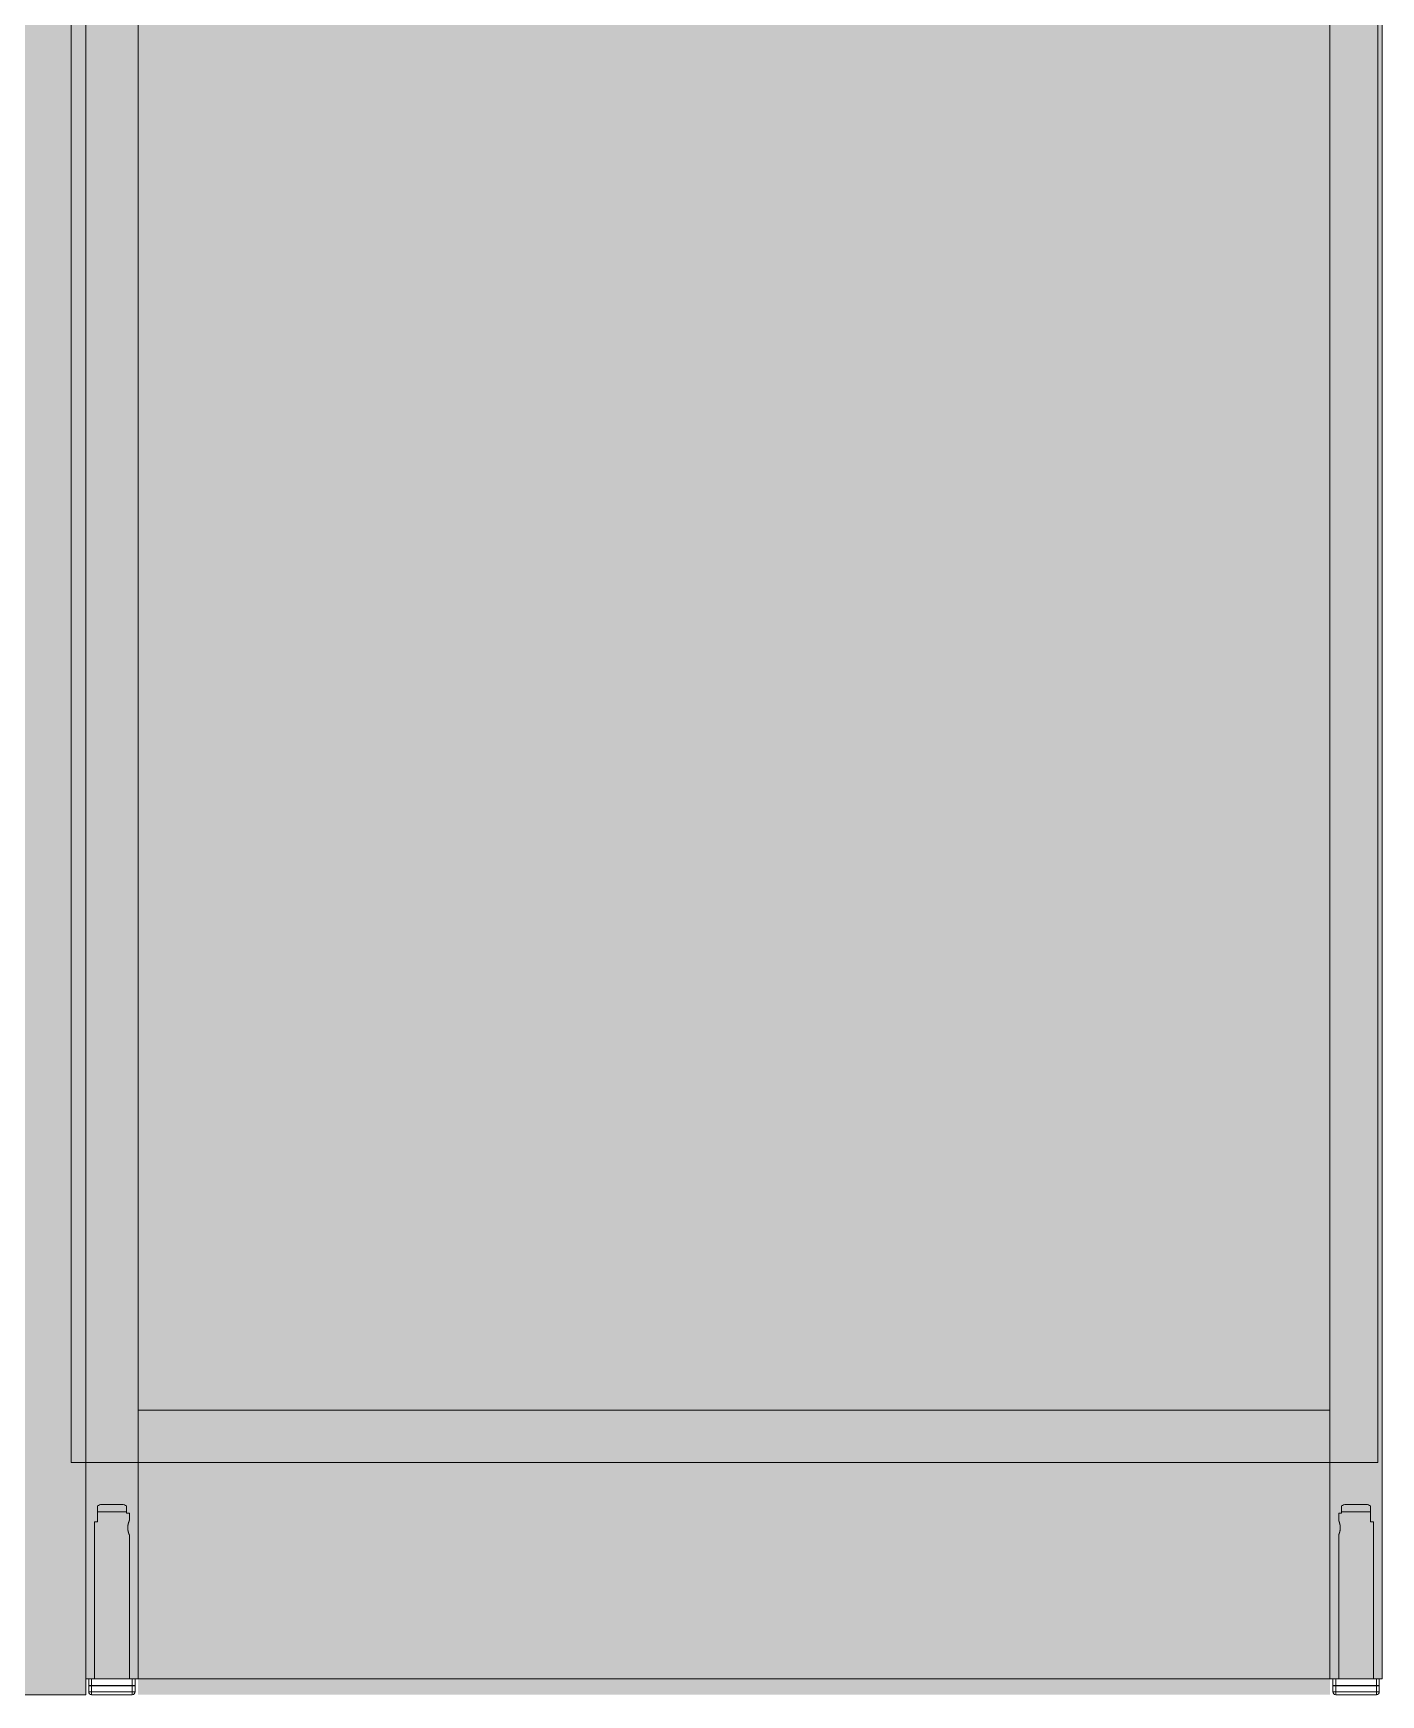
# Model space of a CAD drawing. Header units: millimetres. Extents: x 5622 to 8918, y 2044 to 6634.
# Drawn here: x 6981 to 7445, y 3658 to 4230 of the extents above; entities that cross this region are included whole.
import ezdxf

# ---------------------------------------------------------------- set-up
doc = ezdxf.new("R2010")
doc.units = ezdxf.units.MM
doc.layers.add('.', color=8, linetype='Continuous')
for name, color, linetype, lineweight in [('F_FERRAMENTA', 253, 'Continuous', 5), ('F_MULTI laminato CERA', 124, 'Continuous', 5), ('F_MULTI laminato OPACO', 1, 'Continuous', 5), ('F_MULTI laminato OPACO_retino', 1, 'Continuous', 5), ('F_STRIP-LED', 2, 'Continuous', 5)]:
    doc.layers.add(name, color=color, linetype=linetype, lineweight=lineweight)

# ---------------------------------------------------------------- blocks, each defined once
blk = doc.blocks.new('PIEDINO_infilare_H.52_prospetto_laterale')
at = {"layer": 'F_FERRAMENTA'}
for p, q in [((-45491.26, 10922.22), (-45490.26, 10922.22)), ((-45491.26, 10919.72), (-45491.26, 10922.22)), ((-45490.26, 10922.22), (-45490.26, 10924.72)), ((-45490.26, 10922.72), (-45480.26, 10922.72)), ((-45488.76, 10925.22), (-45481.76, 10925.22)), ((-45480.26, 10919.22), (-45480.26, 10924.72)), ((-45491.26, 10919.72), (-45491.26, 10919.72)), ((-45491.26, 10919.72), (-45491.26, 10919.72)), ((-45491.26, 10919.72), (-45491.26, 10919.72)), ((-45491.26, 10919.72), (-45491.26, 10919.72)), ((-45491.26, 10919.71), (-45491.26, 10919.72)), ((-45491.26, 10919.71), (-45491.26, 10919.72)), ((-45491.26, 10919.72), (-45491.26, 10919.72)), ((-45491.26, 10919.72), (-45491.26, 10919.72)), ((-45491.26, 10919.72), (-45491.26, 10919.72)), ((-45491.26, 10919.72), (-45491.26, 10919.72)), ((-45491.26, 10919.72), (-45491.26, 10919.72)), ((-45491.26, 10919.72), (-45491.26, 10919.72)), ((-45491.26, 10919.72), (-45491.26, 10919.72)), ((-45491.26, 10919.72), (-45491.26, 10919.72)), ((-45491.26, 10919.72), (-45491.26, 10919.72)), ((-45491.26, 10919.72), (-45491.26, 10919.72)), ((-45491.26, 10919.72), (-45491.26, 10919.72)), ((-45491.26, 10919.72), (-45491.26, 10919.72)), ((-45491.26, 10919.72), (-45491.26, 10919.72)), ((-45491.25, 10919.71), (-45491.26, 10919.71)), ((-45491.26, 10919.71), (-45491.26, 10919.71)), ((-45491.26, 10919.71), (-45491.26, 10919.71)), ((-45491.26, 10919.71), (-45491.26, 10919.71)), ((-45491.26, 10919.71), (-45491.26, 10919.71)), ((-45491.25, 10919.71), (-45491.26, 10919.71)), ((-45491.26, 10919.71), (-45491.26, 10919.71)), ((-45491.26, 10919.71), (-45491.26, 10919.71)), ((-45491.26, 10919.71), (-45491.26, 10919.71)), ((-45491.26, 10914.73), (-45491.26, 10914.73)), ((-45491.26, 10914.73), (-45491.25, 10914.73)), ((-45491.26, 10914.72), (-45491.26, 10914.73)), ((-45491.26, 10914.72), (-45491.26, 10914.72)), ((-45491.26, 10914.72), (-45491.26, 10914.72)), ((-45491.26, 10914.72), (-45491.26, 10914.72)), ((-45491.26, 10914.72), (-45491.26, 10914.72)), ((-45491.26, 10914.72), (-45491.26, 10914.72)), ((-45491.26, 10914.72), (-45491.26, 10914.72)), ((-45491.26, 10914.72), (-45491.26, 10914.72)), ((-45491.26, 10914.72), (-45491.26, 10914.72)), ((-45491.26, 10914.72), (-45491.26, 10914.72)), ((-45491.26, 10914.72), (-45491.26, 10914.72)), ((-45491.26, 10914.72), (-45491.26, 10914.72)), ((-45491.26, 10865.22), (-45491.26, 10914.72)), ((-45491.25, 10919.7), (-45491.25, 10919.71)), ((-45491.25, 10919.7), (-45491.25, 10919.71)), ((-45491.25, 10919.71), (-45491.25, 10919.71)), ((-45491.25, 10919.71), (-45491.25, 10919.71)), ((-45491.25, 10919.71), (-45491.25, 10919.71)), ((-45491.25, 10919.71), (-45491.25, 10919.71)), ((-45491.25, 10919.71), (-45491.25, 10919.71)), ((-45491.25, 10919.71), (-45491.25, 10919.71)), ((-45491.25, 10919.7), (-45491.25, 10919.7)), ((-45491.25, 10919.7), (-45491.25, 10919.7)), ((-45491.25, 10919.7), (-45491.25, 10919.7)), ((-45491.25, 10919.69), (-45491.25, 10919.7)), ((-45491.25, 10919.7), (-45491.25, 10919.7)), ((-45491.25, 10919.7), (-45491.25, 10919.7)), ((-45491.25, 10919.7), (-45491.25, 10919.7)), ((-45491.25, 10919.69), (-45491.25, 10919.7)), ((-45491.25, 10919.7), (-45491.25, 10919.7)), ((-45491.25, 10919.7), (-45491.25, 10919.7)), ((-45491.24, 10919.68), (-45491.25, 10919.69)), ((-45491.24, 10919.69), (-45491.25, 10919.69)), ((-45491.25, 10919.69), (-45491.25, 10919.69)), ((-45491.25, 10919.69), (-45491.25, 10919.69)), ((-45491.25, 10919.69), (-45491.25, 10919.69)), ((-45491.25, 10919.69), (-45491.25, 10919.69)), ((-45491.25, 10919.69), (-45491.25, 10919.69)), ((-45491.25, 10919.69), (-45491.25, 10919.69)), ((-45491.25, 10914.74), (-45491.25, 10914.75)), ((-45491.25, 10914.75), (-45491.25, 10914.75)), ((-45491.25, 10914.75), (-45491.25, 10914.75)), ((-45491.25, 10914.75), (-45491.24, 10914.75)), ((-45491.25, 10914.73), (-45491.25, 10914.74)), ((-45491.25, 10914.74), (-45491.25, 10914.74)), ((-45491.25, 10914.74), (-45491.25, 10914.74)), ((-45491.25, 10914.74), (-45491.25, 10914.74)), ((-45491.25, 10914.74), (-45491.25, 10914.74)), ((-45491.25, 10914.73), (-45491.25, 10914.73)), ((-45491.25, 10914.73), (-45491.25, 10914.73)), ((-45491.25, 10914.73), (-45491.25, 10914.73)), ((-45491.25, 10914.73), (-45491.25, 10914.73)), ((-45491.24, 10919.68), (-45491.24, 10919.69)), ((-45491.24, 10919.67), (-45491.24, 10919.68)), ((-45491.24, 10919.67), (-45491.24, 10919.68)), ((-45491.24, 10919.68), (-45491.24, 10919.68)), ((-45491.24, 10919.68), (-45491.24, 10919.68)), ((-45491.24, 10919.68), (-45491.24, 10919.68)), ((-45491.24, 10919.68), (-45491.24, 10919.68)), ((-45491.24, 10919.68), (-45491.24, 10919.68)), ((-45491.24, 10919.66), (-45491.24, 10919.67)), ((-45491.24, 10919.66), (-45491.24, 10919.67)), ((-45491.24, 10919.67), (-45491.24, 10919.67)), ((-45491.24, 10919.67), (-45491.24, 10919.67)), ((-45491.24, 10919.67), (-45491.24, 10919.67)), ((-45491.24, 10919.67), (-45491.24, 10919.67)), ((-45491.24, 10919.67), (-45491.24, 10919.67)), ((-45491.23, 10919.66), (-45491.24, 10919.66)), ((-45491.23, 10919.66), (-45491.24, 10919.66)), ((-45491.24, 10914.77), (-45491.23, 10914.78)), ((-45491.24, 10914.76), (-45491.24, 10914.77)), ((-45491.24, 10914.77), (-45491.24, 10914.77)), ((-45491.24, 10914.77), (-45491.24, 10914.77)), ((-45491.24, 10914.76), (-45491.24, 10914.76)), ((-45491.24, 10914.75), (-45491.24, 10914.76)), ((-45491.24, 10914.76), (-45491.24, 10914.76)), ((-45491.24, 10914.76), (-45491.24, 10914.76)), ((-45491.23, 10919.65), (-45491.23, 10919.66)), ((-45491.23, 10919.65), (-45491.23, 10919.66)), ((-45491.23, 10919.66), (-45491.23, 10919.66)), ((-45491.23, 10919.66), (-45491.23, 10919.66)), ((-45491.23, 10919.64), (-45491.23, 10919.65)), ((-45491.23, 10919.64), (-45491.23, 10919.65)), ((-45491.23, 10919.65), (-45491.23, 10919.65)), ((-45491.23, 10919.65), (-45491.23, 10919.65)), ((-45491.23, 10919.65), (-45491.23, 10919.65)), ((-45491.22, 10919.64), (-45491.23, 10919.64)), ((-45491.22, 10919.64), (-45491.23, 10919.64)), ((-45491.23, 10919.64), (-45491.23, 10919.64)), ((-45491.23, 10919.64), (-45491.23, 10919.64)), ((-45491.23, 10914.79), (-45491.23, 10914.8)), ((-45491.23, 10914.8), (-45491.22, 10914.8)), ((-45491.23, 10914.78), (-45491.23, 10914.79)), ((-45491.23, 10914.79), (-45491.23, 10914.79)), ((-45491.23, 10914.79), (-45491.23, 10914.79)), ((-45491.23, 10914.78), (-45491.23, 10914.78)), ((-45491.23, 10914.78), (-45491.23, 10914.78)), ((-45491.22, 10919.63), (-45491.22, 10919.64)), ((-45491.22, 10919.63), (-45491.22, 10919.64)), ((-45491.22, 10919.62), (-45491.22, 10919.63)), ((-45491.22, 10919.62), (-45491.22, 10919.63)), ((-45491.22, 10919.63), (-45491.22, 10919.63)), ((-45491.22, 10919.63), (-45491.22, 10919.63)), ((-45491.21, 10919.61), (-45491.22, 10919.62)), ((-45491.22, 10919.61), (-45491.22, 10919.62)), ((-45491.22, 10919.62), (-45491.22, 10919.62)), ((-45491.22, 10919.62), (-45491.22, 10919.62)), ((-45491.22, 10919.62), (-45491.22, 10919.62)), ((-45491.21, 10919.61), (-45491.22, 10919.61)), ((-45491.22, 10914.82), (-45491.21, 10914.83)), ((-45491.22, 10914.81), (-45491.22, 10914.82)), ((-45491.22, 10914.82), (-45491.22, 10914.82)), ((-45491.22, 10914.8), (-45491.22, 10914.81)), ((-45491.22, 10914.81), (-45491.22, 10914.81)), ((-45491.22, 10914.81), (-45491.22, 10914.81)), ((-45491.21, 10919.6), (-45491.21, 10919.61)), ((-45491.21, 10919.61), (-45491.21, 10919.61)), ((-45491.21, 10919.6), (-45491.21, 10919.61)), ((-45491.21, 10919.61), (-45491.21, 10919.61)), ((-45491.21, 10919.59), (-45491.21, 10919.6)), ((-45491.21, 10919.59), (-45491.21, 10919.6)), ((-45491.21, 10919.6), (-45491.21, 10919.6)), ((-45491.21, 10919.6), (-45491.21, 10919.6)), ((-45491.2, 10919.58), (-45491.21, 10919.59)), ((-45491.21, 10919.59), (-45491.21, 10919.59)), ((-45491.2, 10919.59), (-45491.21, 10919.59)), ((-45491.21, 10914.84), (-45491.21, 10914.85)), ((-45491.21, 10914.85), (-45491.2, 10914.85)), ((-45491.21, 10914.83), (-45491.21, 10914.84)), ((-45491.21, 10914.84), (-45491.21, 10914.84)), ((-45491.21, 10914.83), (-45491.21, 10914.83)), ((-45491.2, 10919.58), (-45491.2, 10919.59)), ((-45491.2, 10919.57), (-45491.2, 10919.58)), ((-45491.2, 10919.57), (-45491.2, 10919.58)), ((-45491.2, 10919.58), (-45491.2, 10919.58)), ((-45491.2, 10919.58), (-45491.2, 10919.58)), ((-45491.19, 10919.56), (-45491.2, 10919.57)), ((-45491.19, 10919.56), (-45491.2, 10919.57)), ((-45491.2, 10919.57), (-45491.2, 10919.57)), ((-45491.2, 10919.57), (-45491.2, 10919.57)), ((-45491.2, 10914.87), (-45491.19, 10914.88)), ((-45491.2, 10914.86), (-45491.2, 10914.87)), ((-45491.2, 10914.87), (-45491.2, 10914.87)), ((-45491.2, 10914.85), (-45491.2, 10914.86)), ((-45491.2, 10914.86), (-45491.2, 10914.86)), ((-45491.19, 10919.55), (-45491.19, 10919.56)), ((-45491.19, 10919.55), (-45491.19, 10919.56)), ((-45491.19, 10919.56), (-45491.19, 10919.56)), ((-45491.19, 10919.54), (-45491.19, 10919.55)), ((-45491.19, 10919.54), (-45491.19, 10919.55)), ((-45491.19, 10919.55), (-45491.19, 10919.55)), ((-45491.18, 10919.53), (-45491.19, 10919.54)), ((-45491.18, 10919.53), (-45491.19, 10919.54)), ((-45491.19, 10919.54), (-45491.19, 10919.54)), ((-45491.19, 10919.54), (-45491.19, 10919.54)), ((-45491.19, 10914.9), (-45491.18, 10914.91)), ((-45491.19, 10914.89), (-45491.19, 10914.9)), ((-45491.19, 10914.88), (-45491.19, 10914.89)), ((-45491.19, 10914.89), (-45491.19, 10914.89)), ((-45491.19, 10914.88), (-45491.19, 10914.88)), ((-45491.18, 10919.52), (-45491.18, 10919.53)), ((-45491.18, 10919.52), (-45491.18, 10919.53)), ((-45491.18, 10919.53), (-45491.18, 10919.53)), ((-45491.18, 10919.53), (-45491.18, 10919.53)), ((-45491.17, 10919.51), (-45491.18, 10919.52)), ((-45491.18, 10919.51), (-45491.18, 10919.52)), ((-45491.18, 10919.52), (-45491.18, 10919.52)), ((-45491.17, 10919.51), (-45491.18, 10919.51)), ((-45491.18, 10914.92), (-45491.17, 10914.93)), ((-45491.18, 10914.91), (-45491.18, 10914.92)), ((-45491.18, 10914.92), (-45491.18, 10914.92)), ((-45491.18, 10914.91), (-45491.18, 10914.91)), ((-45491.17, 10919.5), (-45491.17, 10919.51)), ((-45491.17, 10919.5), (-45491.17, 10919.51)), ((-45491.17, 10919.49), (-45491.17, 10919.5)), ((-45491.17, 10919.49), (-45491.17, 10919.5)), ((-45491.17, 10919.5), (-45491.17, 10919.5)), ((-45491.16, 10919.48), (-45491.17, 10919.49)), ((-45491.16, 10919.48), (-45491.17, 10919.49)), ((-45491.17, 10919.49), (-45491.17, 10919.49)), ((-45491.17, 10914.95), (-45491.16, 10914.96)), ((-45491.17, 10914.94), (-45491.17, 10914.95)), ((-45491.17, 10914.93), (-45491.17, 10914.94)), ((-45491.17, 10914.94), (-45491.17, 10914.94)), ((-45491.16, 10919.47), (-45491.16, 10919.48)), ((-45491.16, 10919.47), (-45491.16, 10919.48)), ((-45491.16, 10919.48), (-45491.16, 10919.48)), ((-45491.16, 10919.46), (-45491.16, 10919.47)), ((-45491.16, 10919.46), (-45491.16, 10919.47)), ((-45491.16, 10919.47), (-45491.16, 10919.47)), ((-45491.15, 10919.45), (-45491.16, 10919.46)), ((-45491.15, 10919.46), (-45491.16, 10919.46)), ((-45491.16, 10914.97), (-45491.16, 10914.98)), ((-45491.16, 10914.98), (-45491.15, 10914.98)), ((-45491.16, 10914.96), (-45491.16, 10914.97)), ((-45491.16, 10914.96), (-45491.16, 10914.96)), ((-45491.15, 10919.45), (-45491.15, 10919.46)), ((-45491.15, 10919.44), (-45491.15, 10919.45)), ((-45491.15, 10919.44), (-45491.15, 10919.45)), ((-45491.15, 10919.45), (-45491.15, 10919.45)), ((-45491.14, 10919.43), (-45491.15, 10919.44)), ((-45491.15, 10919.43), (-45491.15, 10919.44)), ((-45491.15, 10919.44), (-45491.15, 10919.44)), ((-45491.14, 10919.43), (-45491.15, 10919.43)), ((-45491.15, 10915), (-45491.14, 10915.01)), ((-45491.15, 10914.99), (-45491.15, 10915)), ((-45491.15, 10915), (-45491.15, 10915)), ((-45491.15, 10914.98), (-45491.15, 10914.99)), ((-45491.14, 10919.42), (-45491.14, 10919.43)), ((-45491.14, 10919.42), (-45491.14, 10919.43)), ((-45491.14, 10919.41), (-45491.14, 10919.42)), ((-45491.14, 10919.41), (-45491.14, 10919.42)), ((-45491.13, 10919.4), (-45491.14, 10919.41)), ((-45491.13, 10919.4), (-45491.14, 10919.41)), ((-45491.14, 10919.41), (-45491.14, 10919.41)), ((-45491.14, 10915.02), (-45491.14, 10915.03)), ((-45491.14, 10915.03), (-45491.13, 10915.03)), ((-45491.14, 10915.01), (-45491.14, 10915.02)), ((-45491.13, 10919.39), (-45491.13, 10919.4)), ((-45491.13, 10919.39), (-45491.13, 10919.4)), ((-45491.13, 10919.4), (-45491.13, 10919.4)), ((-45491.13, 10919.38), (-45491.13, 10919.39)), ((-45491.13, 10919.38), (-45491.13, 10919.39)), ((-45491.12, 10919.37), (-45491.13, 10919.38)), ((-45491.12, 10919.38), (-45491.13, 10919.38)), ((-45491.13, 10915.05), (-45491.13, 10915.06)), ((-45491.13, 10915.06), (-45491.12, 10915.06)), ((-45491.13, 10915.04), (-45491.13, 10915.05)), ((-45491.13, 10915.03), (-45491.13, 10915.04)), ((-45491.12, 10919.37), (-45491.12, 10919.38)), ((-45491.12, 10919.36), (-45491.12, 10919.37)), ((-45491.12, 10919.36), (-45491.12, 10919.37)), ((-45491.11, 10919.35), (-45491.12, 10919.36)), ((-45491.12, 10919.35), (-45491.12, 10919.36)), ((-45491.12, 10919.36), (-45491.12, 10919.36)), ((-45491.11, 10919.34), (-45491.12, 10919.35)), ((-45491.12, 10915.08), (-45491.11, 10915.09)), ((-45491.12, 10915.07), (-45491.12, 10915.08)), ((-45491.12, 10915.06), (-45491.12, 10915.07)), ((-45491.11, 10919.34), (-45491.11, 10919.35)), ((-45491.11, 10919.33), (-45491.11, 10919.34)), ((-45491.11, 10919.33), (-45491.11, 10919.34)), ((-45491.11, 10919.34), (-45491.11, 10919.34)), ((-45491.1, 10919.32), (-45491.11, 10919.33)), ((-45491.11, 10919.32), (-45491.11, 10919.33)), ((-45491.1, 10919.32), (-45491.11, 10919.32)), ((-45491.11, 10915.11), (-45491.1, 10915.12)), ((-45491.11, 10915.1), (-45491.11, 10915.11)), ((-45491.11, 10915.09), (-45491.11, 10915.1)), ((-45491.11, 10915.1), (-45491.11, 10915.1)), ((-45491.1, 10919.31), (-45491.1, 10919.32)), ((-45491.1, 10919.31), (-45491.1, 10919.32)), ((-45491.1, 10919.3), (-45491.1, 10919.31)), ((-45491.1, 10919.3), (-45491.1, 10919.31)), ((-45491.09, 10919.29), (-45491.1, 10919.3)), ((-45491.09, 10919.29), (-45491.1, 10919.3)), ((-45491.1, 10915.14), (-45491.09, 10915.15)), ((-45491.1, 10915.13), (-45491.1, 10915.14)), ((-45491.1, 10915.12), (-45491.1, 10915.13)), ((-45491.09, 10919.28), (-45491.09, 10919.29)), ((-45491.09, 10919.28), (-45491.09, 10919.29)), ((-45491.09, 10919.29), (-45491.09, 10919.29)), ((-45491.09, 10919.27), (-45491.09, 10919.28)), ((-45491.09, 10919.27), (-45491.09, 10919.28)), ((-45491.08, 10919.26), (-45491.09, 10919.27)), ((-45491.08, 10919.26), (-45491.09, 10919.27)), ((-45491.09, 10915.16), (-45491.08, 10915.17)), ((-45491.09, 10915.15), (-45491.09, 10915.16)), ((-45491.09, 10915.15), (-45491.09, 10915.15)), ((-45491.08, 10919.25), (-45491.08, 10919.26)), ((-45491.08, 10919.25), (-45491.08, 10919.26)), ((-45491.08, 10919.26), (-45491.08, 10919.26)), ((-45491.07, 10919.24), (-45491.08, 10919.25)), ((-45491.08, 10919.24), (-45491.08, 10919.25)), ((-45491.07, 10919.23), (-45491.08, 10919.24)), ((-45491.08, 10915.19), (-45491.07, 10915.2)), ((-45491.08, 10915.18), (-45491.08, 10915.19)), ((-45491.08, 10915.17), (-45491.08, 10915.18)), ((-45491.07, 10919.23), (-45491.07, 10919.24)), ((-45491.07, 10919.22), (-45491.07, 10919.23)), ((-45491.07, 10919.22), (-45491.07, 10919.23)), ((-45491.07, 10919.21), (-45491.07, 10919.22)), ((-45491.07, 10919.21), (-45491.07, 10919.22)), ((-45491.06, 10919.2), (-45491.07, 10919.21)), ((-45491.06, 10919.21), (-45491.07, 10919.21)), ((-45491.07, 10915.22), (-45491.07, 10915.23)), ((-45491.07, 10915.23), (-45491.06, 10915.23)), ((-45491.07, 10915.21), (-45491.07, 10915.22)), ((-45491.07, 10915.2), (-45491.07, 10915.21)), ((-45491.06, 10919.2), (-45491.06, 10919.21)), ((-45491.06, 10919.19), (-45491.06, 10919.2)), ((-45491.06, 10919.19), (-45491.06, 10919.2)), ((-45491.05, 10919.18), (-45491.06, 10919.19)), ((-45491.06, 10919.18), (-45491.06, 10919.19)), ((-45491.05, 10919.17), (-45491.06, 10919.18)), ((-45491.06, 10915.25), (-45491.05, 10915.26)), ((-45491.06, 10915.24), (-45491.06, 10915.25)), ((-45491.06, 10915.23), (-45491.06, 10915.24)), ((-45491.05, 10919.17), (-45491.05, 10919.18)), ((-45491.05, 10919.16), (-45491.05, 10919.17)), ((-45491.05, 10919.16), (-45491.05, 10919.17)), ((-45491.04, 10919.15), (-45491.05, 10919.16)), ((-45491.05, 10919.15), (-45491.05, 10919.16)), ((-45491.04, 10919.14), (-45491.05, 10919.15)), ((-45491.05, 10915.28), (-45491.04, 10915.29)), ((-45491.05, 10915.27), (-45491.05, 10915.28)), ((-45491.05, 10915.26), (-45491.05, 10915.27)), ((-45491.04, 10919.14), (-45491.04, 10919.15)), ((-45491.04, 10919.13), (-45491.04, 10919.14)), ((-45491.04, 10919.13), (-45491.04, 10919.14)), ((-45491.03, 10919.12), (-45491.04, 10919.13)), ((-45491.03, 10919.12), (-45491.04, 10919.13)), ((-45491.04, 10919.13), (-45491.04, 10919.13)), ((-45491.04, 10915.31), (-45491.03, 10915.32)), ((-45491.04, 10915.3), (-45491.04, 10915.31)), ((-45491.04, 10915.29), (-45491.04, 10915.3)), ((-45491.03, 10919.11), (-45491.03, 10919.12)), ((-45491.03, 10919.11), (-45491.03, 10919.12)), ((-45491.03, 10919.1), (-45491.03, 10919.11)), ((-45491.03, 10919.1), (-45491.03, 10919.11)), ((-45491.02, 10919.09), (-45491.03, 10919.1)), ((-45491.03, 10919.09), (-45491.03, 10919.1)), ((-45491.02, 10919.08), (-45491.03, 10919.09)), ((-45491.03, 10915.34), (-45491.02, 10915.35)), ((-45491.03, 10915.33), (-45491.03, 10915.34)), ((-45491.03, 10915.32), (-45491.03, 10915.33)), ((-45491.02, 10919.08), (-45491.02, 10919.09)), ((-45491.02, 10919.07), (-45491.02, 10919.08)), ((-45491.02, 10919.07), (-45491.02, 10919.08)), ((-45491.01, 10919.06), (-45491.02, 10919.07)), ((-45491.02, 10919.06), (-45491.02, 10919.07)), ((-45491.01, 10919.05), (-45491.02, 10919.06)), ((-45491.02, 10915.37), (-45491.01, 10915.38)), ((-45491.02, 10915.36), (-45491.02, 10915.37)), ((-45491.02, 10915.35), (-45491.02, 10915.36)), ((-45491.01, 10919.05), (-45491.01, 10919.06)), ((-45491.01, 10919.04), (-45491.01, 10919.05)), ((-45491.01, 10919.04), (-45491.01, 10919.05)), ((-45491, 10919.03), (-45491.01, 10919.04)), ((-45491.01, 10919.03), (-45491.01, 10919.04)), ((-45491, 10919.02), (-45491.01, 10919.03)), ((-45491.01, 10915.41), (-45491, 10915.42)), ((-45491.01, 10915.4), (-45491.01, 10915.41)), ((-45491.01, 10915.39), (-45491.01, 10915.4)), ((-45491.01, 10915.38), (-45491.01, 10915.39)), ((-45491, 10919.02), (-45491, 10919.03)), ((-45491, 10919.01), (-45491, 10919.02)), ((-45491, 10919.01), (-45491, 10919.02)), ((-45490.99, 10919), (-45491, 10919.01)), ((-45491, 10919), (-45491, 10919.01)), ((-45490.99, 10918.99), (-45491, 10919)), ((-45491, 10915.44), (-45490.99, 10915.45)), ((-45491, 10915.43), (-45491, 10915.44)), ((-45491, 10915.42), (-45491, 10915.43)), ((-45490.99, 10918.99), (-45490.99, 10919)), ((-45490.99, 10918.97), (-45490.99, 10918.99)), ((-45490.99, 10918.98), (-45490.99, 10918.99)), ((-45490.99, 10918.97), (-45490.99, 10918.98)), ((-45490.98, 10918.96), (-45490.99, 10918.97)), ((-45490.99, 10918.96), (-45490.99, 10918.97)), ((-45490.98, 10918.95), (-45490.99, 10918.96)), ((-45490.99, 10915.47), (-45490.98, 10915.48)), ((-45490.99, 10915.46), (-45490.99, 10915.47)), ((-45490.99, 10915.45), (-45490.99, 10915.46)), ((-45490.98, 10918.95), (-45490.98, 10918.96)), ((-45490.98, 10918.94), (-45490.98, 10918.95)), ((-45490.98, 10918.94), (-45490.98, 10918.95)), ((-45490.97, 10918.93), (-45490.98, 10918.94)), ((-45490.98, 10918.93), (-45490.98, 10918.94)), ((-45490.97, 10918.92), (-45490.98, 10918.93)), ((-45490.98, 10915.5), (-45490.97, 10915.51)), ((-45490.98, 10915.49), (-45490.98, 10915.5)), ((-45490.98, 10915.48), (-45490.98, 10915.49)), ((-45490.97, 10918.92), (-45490.97, 10918.93)), ((-45490.97, 10918.91), (-45490.97, 10918.92)), ((-45490.97, 10918.91), (-45490.97, 10918.92)), ((-45490.96, 10918.9), (-45490.97, 10918.91)), ((-45490.97, 10918.9), (-45490.97, 10918.91)), ((-45490.96, 10918.89), (-45490.97, 10918.9)), ((-45490.97, 10915.53), (-45490.96, 10915.54)), ((-45490.97, 10915.52), (-45490.97, 10915.53)), ((-45490.97, 10915.51), (-45490.97, 10915.52)), ((-45490.96, 10918.88), (-45490.96, 10918.9)), ((-45490.96, 10918.88), (-45490.96, 10918.89)), ((-45490.96, 10918.87), (-45490.96, 10918.88)), ((-45490.96, 10918.87), (-45490.96, 10918.88)), ((-45490.95, 10918.86), (-45490.96, 10918.87)), ((-45490.96, 10918.86), (-45490.96, 10918.87)), ((-45490.95, 10918.85), (-45490.96, 10918.86)), ((-45490.96, 10915.57), (-45490.95, 10915.58)), ((-45490.96, 10915.56), (-45490.96, 10915.57)), ((-45490.96, 10915.54), (-45490.96, 10915.56)), ((-45490.95, 10918.84), (-45490.95, 10918.86)), ((-45490.95, 10918.84), (-45490.95, 10918.85)), ((-45490.95, 10918.83), (-45490.95, 10918.84)), ((-45490.95, 10918.83), (-45490.95, 10918.84)), ((-45490.94, 10918.82), (-45490.95, 10918.83)), ((-45490.94, 10918.82), (-45490.95, 10918.83)), ((-45490.95, 10915.6), (-45490.94, 10915.61)), ((-45490.95, 10915.59), (-45490.95, 10915.6)), ((-45490.95, 10915.58), (-45490.95, 10915.59)), ((-45490.94, 10918.81), (-45490.94, 10918.82)), ((-45490.94, 10918.81), (-45490.94, 10918.82)), ((-45490.94, 10918.79), (-45490.94, 10918.81)), ((-45490.94, 10918.8), (-45490.94, 10918.81)), ((-45490.93, 10918.79), (-45490.94, 10918.8)), ((-45490.93, 10918.78), (-45490.94, 10918.79)), ((-45490.94, 10915.65), (-45490.93, 10915.66)), ((-45490.94, 10915.63), (-45490.94, 10915.65)), ((-45490.94, 10915.62), (-45490.94, 10915.63)), ((-45490.94, 10915.61), (-45490.94, 10915.62)), ((-45490.93, 10918.77), (-45490.93, 10918.79)), ((-45490.93, 10918.77), (-45490.93, 10918.78)), ((-45490.93, 10918.76), (-45490.93, 10918.77)), ((-45490.93, 10918.76), (-45490.93, 10918.77)), ((-45490.92, 10918.75), (-45490.93, 10918.76)), ((-45490.92, 10918.75), (-45490.93, 10918.76)), ((-45490.93, 10915.68), (-45490.92, 10915.69)), ((-45490.93, 10915.67), (-45490.93, 10915.68)), ((-45490.93, 10915.66), (-45490.93, 10915.67)), ((-45490.92, 10918.73), (-45490.92, 10918.75)), ((-45490.92, 10918.74), (-45490.92, 10918.75)), ((-45490.92, 10918.73), (-45490.92, 10918.74)), ((-45490.91, 10918.71), (-45490.92, 10918.73)), ((-45490.92, 10918.72), (-45490.92, 10918.73)), ((-45490.91, 10918.71), (-45490.92, 10918.72)), ((-45490.92, 10915.72), (-45490.91, 10915.73)), ((-45490.92, 10915.71), (-45490.92, 10915.72)), ((-45490.92, 10915.69), (-45490.92, 10915.71)), ((-45490.91, 10918.7), (-45490.91, 10918.71)), ((-45490.91, 10918.7), (-45490.91, 10918.71)), ((-45490.91, 10918.69), (-45490.91, 10918.7)), ((-45490.91, 10918.69), (-45490.91, 10918.7)), ((-45490.9, 10918.67), (-45490.91, 10918.69)), ((-45490.9, 10918.68), (-45490.91, 10918.69)), ((-45490.91, 10915.75), (-45490.9, 10915.77)), ((-45490.91, 10915.74), (-45490.91, 10915.75)), ((-45490.91, 10915.73), (-45490.91, 10915.74)), ((-45490.9, 10918.67), (-45490.9, 10918.68)), ((-45490.9, 10918.65), (-45490.9, 10918.67)), ((-45490.9, 10918.66), (-45490.9, 10918.67)), ((-45490.9, 10918.65), (-45490.9, 10918.66)), ((-45490.89, 10918.64), (-45490.9, 10918.65)), ((-45490.9, 10918.64), (-45490.9, 10918.65)), ((-45490.89, 10918.63), (-45490.9, 10918.64)), ((-45490.9, 10915.79), (-45490.89, 10915.8)), ((-45490.9, 10915.78), (-45490.9, 10915.79)), ((-45490.9, 10915.77), (-45490.9, 10915.78)), ((-45490.89, 10918.62), (-45490.89, 10918.64)), ((-45490.89, 10918.62), (-45490.89, 10918.63)), ((-45490.89, 10918.6), (-45490.89, 10918.62)), ((-45490.89, 10918.61), (-45490.89, 10918.62)), ((-45490.88, 10918.6), (-45490.89, 10918.61)), ((-45490.88, 10918.59), (-45490.89, 10918.6)), ((-45490.89, 10915.83), (-45490.88, 10915.84)), ((-45490.89, 10915.82), (-45490.89, 10915.83)), ((-45490.89, 10915.8), (-45490.89, 10915.82)), ((-45490.88, 10918.59), (-45490.88, 10918.6)), ((-45490.88, 10918.57), (-45490.88, 10918.59)), ((-45490.88, 10918.58), (-45490.88, 10918.59)), ((-45490.88, 10918.56), (-45490.88, 10918.58)), ((-45490.88, 10918.56), (-45490.88, 10918.57)), ((-45490.87, 10918.55), (-45490.88, 10918.56)), ((-45490.87, 10918.55), (-45490.88, 10918.56)), ((-45490.88, 10915.87), (-45490.87, 10915.88)), ((-45490.88, 10915.85), (-45490.88, 10915.87)), ((-45490.88, 10915.84), (-45490.88, 10915.85)), ((-45490.87, 10918.53), (-45490.87, 10918.55)), ((-45490.87, 10918.54), (-45490.87, 10918.55)), ((-45490.87, 10918.52), (-45490.87, 10918.54)), ((-45490.87, 10918.52), (-45490.87, 10918.53)), ((-45490.86, 10918.51), (-45490.87, 10918.52)), ((-45490.86, 10918.51), (-45490.87, 10918.52)), ((-45490.87, 10915.92), (-45490.86, 10915.93)), ((-45490.87, 10915.91), (-45490.87, 10915.92)), ((-45490.87, 10915.89), (-45490.87, 10915.91)), ((-45490.87, 10915.88), (-45490.87, 10915.89)), ((-45490.86, 10918.49), (-45490.86, 10918.51)), ((-45490.86, 10918.5), (-45490.86, 10918.51)), ((-45490.86, 10918.49), (-45490.86, 10918.5)), ((-45490.86, 10918.47), (-45490.86, 10918.49)), ((-45490.86, 10918.48), (-45490.86, 10918.49)), ((-45490.85, 10918.47), (-45490.86, 10918.48)), ((-45490.85, 10918.46), (-45490.86, 10918.47)), ((-45490.86, 10915.96), (-45490.85, 10915.97)), ((-45490.86, 10915.95), (-45490.86, 10915.96)), ((-45490.86, 10915.93), (-45490.86, 10915.95)), ((-45490.85, 10918.45), (-45490.85, 10918.47)), ((-45490.85, 10918.45), (-45490.85, 10918.46)), ((-45490.85, 10918.43), (-45490.85, 10918.45)), ((-45490.85, 10918.44), (-45490.85, 10918.45)), ((-45490.85, 10918.43), (-45490.85, 10918.44)), ((-45490.84, 10918.41), (-45490.85, 10918.43)), ((-45490.84, 10918.42), (-45490.85, 10918.43)), ((-45490.85, 10916), (-45490.84, 10916.01)), ((-45490.85, 10915.98), (-45490.85, 10916)), ((-45490.85, 10915.97), (-45490.85, 10915.98)), ((-45490.84, 10918.4), (-45490.84, 10918.42)), ((-45490.84, 10918.4), (-45490.84, 10918.41)), ((-45490.84, 10918.39), (-45490.84, 10918.4)), ((-45490.84, 10918.39), (-45490.84, 10918.4)), ((-45490.83, 10918.37), (-45490.84, 10918.39)), ((-45490.83, 10918.38), (-45490.84, 10918.39)), ((-45490.84, 10916.05), (-45490.83, 10916.07)), ((-45490.84, 10916.04), (-45490.84, 10916.05)), ((-45490.84, 10916.03), (-45490.84, 10916.04)), ((-45490.84, 10916.01), (-45490.84, 10916.03)), ((-45490.83, 10918.36), (-45490.83, 10918.38)), ((-45490.83, 10918.36), (-45490.83, 10918.37)), ((-45490.83, 10918.35), (-45490.83, 10918.36)), ((-45490.83, 10918.35), (-45490.83, 10918.36)), ((-45490.83, 10918.33), (-45490.83, 10918.35)), ((-45490.83, 10918.34), (-45490.83, 10918.35)), ((-45490.82, 10918.32), (-45490.83, 10918.34)), ((-45490.82, 10918.32), (-45490.83, 10918.33)), ((-45490.83, 10916.09), (-45490.82, 10916.11)), ((-45490.83, 10916.08), (-45490.83, 10916.09)), ((-45490.83, 10916.07), (-45490.83, 10916.08)), ((-45490.82, 10918.3), (-45490.82, 10918.32)), ((-45490.82, 10918.31), (-45490.82, 10918.32)), ((-45490.82, 10918.29), (-45490.82, 10918.31)), ((-45490.82, 10918.29), (-45490.82, 10918.3)), ((-45490.81, 10918.28), (-45490.82, 10918.29)), ((-45490.82, 10918.28), (-45490.82, 10918.29)), ((-45490.81, 10918.27), (-45490.82, 10918.28)), ((-45490.82, 10916.15), (-45490.81, 10916.16)), ((-45490.82, 10916.14), (-45490.82, 10916.15)), ((-45490.82, 10916.12), (-45490.82, 10916.14)), ((-45490.82, 10916.11), (-45490.82, 10916.12)), ((-45490.81, 10918.26), (-45490.81, 10918.28)), ((-45490.81, 10918.25), (-45490.81, 10918.27)), ((-45490.81, 10918.25), (-45490.81, 10918.26)), ((-45490.81, 10918.23), (-45490.81, 10918.25)), ((-45490.81, 10918.24), (-45490.81, 10918.25)), ((-45490.8, 10918.22), (-45490.81, 10918.24)), ((-45490.8, 10918.22), (-45490.81, 10918.23)), ((-45490.81, 10916.21), (-45490.8, 10916.22)), ((-45490.81, 10916.19), (-45490.81, 10916.21)), ((-45490.81, 10916.18), (-45490.81, 10916.19)), ((-45490.81, 10916.16), (-45490.81, 10916.18)), ((-45490.8, 10918.21), (-45490.8, 10918.22)), ((-45490.8, 10918.21), (-45490.8, 10918.22)), ((-45490.8, 10918.19), (-45490.8, 10918.21)), ((-45490.8, 10918.19), (-45490.8, 10918.21)), ((-45490.8, 10918.18), (-45490.8, 10918.19)), ((-45490.8, 10918.18), (-45490.8, 10918.19)), ((-45490.79, 10918.16), (-45490.8, 10918.18)), ((-45490.79, 10918.17), (-45490.8, 10918.18)), ((-45490.8, 10916.26), (-45490.79, 10916.28)), ((-45490.8, 10916.25), (-45490.8, 10916.26)), ((-45490.8, 10916.23), (-45490.8, 10916.25)), ((-45490.8, 10916.22), (-45490.8, 10916.23)), ((-45490.79, 10918.15), (-45490.79, 10918.17)), ((-45490.79, 10918.15), (-45490.79, 10918.16)), ((-45490.79, 10918.13), (-45490.79, 10918.15)), ((-45490.79, 10918.14), (-45490.79, 10918.15)), ((-45490.79, 10918.12), (-45490.79, 10918.14)), ((-45490.79, 10918.12), (-45490.79, 10918.13)), ((-45490.78, 10918.1), (-45490.79, 10918.12)), ((-45490.78, 10918.11), (-45490.79, 10918.12)), ((-45490.79, 10916.32), (-45490.78, 10916.33)), ((-45490.79, 10916.31), (-45490.79, 10916.32)), ((-45490.79, 10916.29), (-45490.79, 10916.31)), ((-45490.79, 10916.28), (-45490.79, 10916.29)), ((-45490.78, 10918.09), (-45490.78, 10918.11)), ((-45490.78, 10918.09), (-45490.78, 10918.1)), ((-45490.78, 10918.08), (-45490.78, 10918.09)), ((-45490.78, 10918.08), (-45490.78, 10918.09)), ((-45490.78, 10918.06), (-45490.78, 10918.08)), ((-45490.78, 10918.06), (-45490.78, 10918.08)), ((-45490.78, 10918.05), (-45490.78, 10918.06)), ((-45490.78, 10918.05), (-45490.78, 10918.06)), ((-45490.77, 10918.03), (-45490.78, 10918.05)), ((-45490.77, 10918.03), (-45490.78, 10918.05)), ((-45490.78, 10916.39), (-45490.77, 10916.41)), ((-45490.78, 10916.38), (-45490.78, 10916.39)), ((-45490.78, 10916.36), (-45490.78, 10916.38)), ((-45490.78, 10916.35), (-45490.78, 10916.36)), ((-45490.78, 10916.33), (-45490.78, 10916.35)), ((-45490.77, 10918.02), (-45490.77, 10918.03)), ((-45490.77, 10918.02), (-45490.77, 10918.03)), ((-45490.77, 10918), (-45490.77, 10918.02)), ((-45490.77, 10918), (-45490.77, 10918.02)), ((-45490.77, 10917.99), (-45490.77, 10918)), ((-45490.77, 10917.99), (-45490.77, 10918)), ((-45490.76, 10917.97), (-45490.77, 10917.99)), ((-45490.77, 10917.97), (-45490.77, 10917.99)), ((-45490.76, 10917.96), (-45490.77, 10917.97)), ((-45490.77, 10916.45), (-45490.76, 10916.47)), ((-45490.77, 10916.44), (-45490.77, 10916.45)), ((-45490.77, 10916.42), (-45490.77, 10916.44)), ((-45490.77, 10916.41), (-45490.77, 10916.42)), ((-45490.76, 10917.96), (-45490.76, 10917.97)), ((-45490.76, 10917.94), (-45490.76, 10917.96)), ((-45490.76, 10917.94), (-45490.76, 10917.96)), ((-45490.76, 10917.93), (-45490.76, 10917.94)), ((-45490.76, 10917.93), (-45490.76, 10917.94)), ((-45490.76, 10917.91), (-45490.76, 10917.93)), ((-45490.76, 10917.92), (-45490.76, 10917.93)), ((-45490.76, 10917.9), (-45490.76, 10917.92)), ((-45490.76, 10917.9), (-45490.76, 10917.91)), ((-45490.75, 10917.88), (-45490.76, 10917.9)), ((-45490.75, 10917.89), (-45490.76, 10917.9)), ((-45490.76, 10916.53), (-45490.75, 10916.54)), ((-45490.76, 10916.51), (-45490.76, 10916.53)), ((-45490.76, 10916.5), (-45490.76, 10916.51)), ((-45490.76, 10916.48), (-45490.76, 10916.5)), ((-45490.76, 10916.47), (-45490.76, 10916.48)), ((-45490.75, 10917.87), (-45490.75, 10917.89)), ((-45490.75, 10917.87), (-45490.75, 10917.88)), ((-45490.75, 10917.85), (-45490.75, 10917.87)), ((-45490.75, 10917.85), (-45490.75, 10917.87)), ((-45490.75, 10917.84), (-45490.75, 10917.85)), ((-45490.75, 10917.84), (-45490.75, 10917.85)), ((-45490.75, 10917.82), (-45490.75, 10917.84)), ((-45490.75, 10917.82), (-45490.75, 10917.84)), ((-45490.74, 10917.81), (-45490.75, 10917.82)), ((-45490.74, 10917.81), (-45490.75, 10917.82)), ((-45490.75, 10916.62), (-45490.74, 10916.63)), ((-45490.75, 10916.6), (-45490.75, 10916.62)), ((-45490.75, 10916.59), (-45490.75, 10916.6)), ((-45490.75, 10916.57), (-45490.75, 10916.59)), ((-45490.75, 10916.56), (-45490.75, 10916.57)), ((-45490.75, 10916.54), (-45490.75, 10916.56)), ((-45490.74, 10917.79), (-45490.74, 10917.81)), ((-45490.74, 10917.79), (-45490.74, 10917.81)), ((-45490.74, 10917.78), (-45490.74, 10917.79)), ((-45490.74, 10917.78), (-45490.74, 10917.79)), ((-45490.74, 10917.76), (-45490.74, 10917.78)), ((-45490.74, 10917.76), (-45490.74, 10917.78)), ((-45490.74, 10917.75), (-45490.74, 10917.76)), ((-45490.74, 10917.75), (-45490.74, 10917.76)), ((-45490.74, 10917.73), (-45490.74, 10917.75)), ((-45490.74, 10917.73), (-45490.74, 10917.75)), ((-45490.74, 10917.72), (-45490.74, 10917.73)), ((-45490.74, 10917.72), (-45490.74, 10917.73)), ((-45490.73, 10917.7), (-45490.74, 10917.72)), ((-45490.73, 10917.7), (-45490.74, 10917.72)), ((-45490.74, 10916.72), (-45490.73, 10916.74)), ((-45490.74, 10916.71), (-45490.74, 10916.72)), ((-45490.74, 10916.69), (-45490.74, 10916.71)), ((-45490.74, 10916.68), (-45490.74, 10916.69)), ((-45490.74, 10916.66), (-45490.74, 10916.68)), ((-45490.74, 10916.65), (-45490.74, 10916.66)), ((-45490.74, 10916.63), (-45490.74, 10916.65)), ((-45490.73, 10917.69), (-45490.73, 10917.7)), ((-45490.73, 10917.69), (-45490.73, 10917.7)), ((-45490.73, 10917.67), (-45490.73, 10917.69)), ((-45490.73, 10917.67), (-45490.73, 10917.69)), ((-45490.73, 10917.66), (-45490.73, 10917.67)), ((-45490.73, 10917.66), (-45490.73, 10917.67)), ((-45490.73, 10917.64), (-45490.73, 10917.66)), ((-45490.73, 10917.64), (-45490.73, 10917.66)), ((-45490.73, 10917.63), (-45490.73, 10917.64)), ((-45490.73, 10917.63), (-45490.73, 10917.64)), ((-45490.73, 10917.61), (-45490.73, 10917.63)), ((-45490.73, 10917.61), (-45490.73, 10917.63)), ((-45490.73, 10917.6), (-45490.73, 10917.61)), ((-45490.73, 10917.6), (-45490.73, 10917.61)), ((-45490.72, 10917.58), (-45490.73, 10917.6)), ((-45490.72, 10917.58), (-45490.73, 10917.6)), ((-45490.73, 10916.84), (-45490.72, 10916.86)), ((-45490.73, 10916.83), (-45490.73, 10916.84)), ((-45490.73, 10916.81), (-45490.73, 10916.83)), ((-45490.73, 10916.8), (-45490.73, 10916.81)), ((-45490.73, 10916.78), (-45490.73, 10916.8)), ((-45490.73, 10916.77), (-45490.73, 10916.78)), ((-45490.73, 10916.75), (-45490.73, 10916.77)), ((-45490.73, 10916.74), (-45490.73, 10916.75)), ((-45490.72, 10917.57), (-45490.72, 10917.58)), ((-45490.72, 10917.57), (-45490.72, 10917.58)), ((-45490.72, 10917.55), (-45490.72, 10917.57)), ((-45490.72, 10917.55), (-45490.72, 10917.57)), ((-45490.72, 10917.53), (-45490.72, 10917.55)), ((-45490.72, 10917.54), (-45490.72, 10917.55)), ((-45490.72, 10917.52), (-45490.72, 10917.54)), ((-45490.72, 10917.52), (-45490.72, 10917.53)), ((-45490.72, 10917.5), (-45490.72, 10917.52)), ((-45490.72, 10917.51), (-45490.72, 10917.52)), ((-45490.72, 10917.49), (-45490.72, 10917.51)), ((-45490.72, 10917.49), (-45490.72, 10917.5)), ((-45490.72, 10917.47), (-45490.72, 10917.49)), ((-45490.72, 10917.48), (-45490.72, 10917.49)), ((-45490.72, 10917.46), (-45490.72, 10917.48)), ((-45490.72, 10917.46), (-45490.72, 10917.47)), ((-45490.72, 10917.44), (-45490.72, 10917.46)), ((-45490.72, 10917.44), (-45490.72, 10917.46)), ((-45490.72, 10917.43), (-45490.72, 10917.44)), ((-45490.72, 10917.43), (-45490.72, 10917.44)), ((-45490.72, 10917.41), (-45490.72, 10917.43)), ((-45490.72, 10917.41), (-45490.72, 10917.43)), ((-45490.72, 10917.4), (-45490.72, 10917.41)), ((-45490.72, 10917.4), (-45490.72, 10917.41)), ((-45490.72, 10917.38), (-45490.72, 10917.4)), ((-45490.72, 10917.38), (-45490.72, 10917.4)), ((-45490.71, 10917.37), (-45490.72, 10917.38)), ((-45490.71, 10917.37), (-45490.72, 10917.38)), ((-45490.72, 10917.05), (-45490.71, 10917.07)), ((-45490.72, 10917.04), (-45490.72, 10917.05)), ((-45490.72, 10917.02), (-45490.72, 10917.04)), ((-45490.72, 10917.01), (-45490.72, 10917.02)), ((-45490.72, 10916.99), (-45490.72, 10917.01)), ((-45490.72, 10916.98), (-45490.72, 10916.99)), ((-45490.72, 10916.96), (-45490.72, 10916.98)), ((-45490.72, 10916.95), (-45490.72, 10916.96)), ((-45490.72, 10916.93), (-45490.72, 10916.95)), ((-45490.72, 10916.92), (-45490.72, 10916.93)), ((-45490.72, 10916.9), (-45490.72, 10916.92)), ((-45490.72, 10916.89), (-45490.72, 10916.9)), ((-45490.72, 10916.87), (-45490.72, 10916.89)), ((-45490.72, 10916.86), (-45490.72, 10916.87)), ((-45490.71, 10917.35), (-45490.71, 10917.37)), ((-45490.71, 10917.35), (-45490.71, 10917.37)), ((-45490.71, 10917.34), (-45490.71, 10917.35)), ((-45490.71, 10917.34), (-45490.71, 10917.35)), ((-45490.71, 10917.32), (-45490.71, 10917.34)), ((-45490.71, 10917.32), (-45490.71, 10917.34)), ((-45490.71, 10917.31), (-45490.71, 10917.32)), ((-45490.71, 10917.31), (-45490.71, 10917.32)), ((-45490.71, 10917.29), (-45490.71, 10917.31)), ((-45490.71, 10917.29), (-45490.71, 10917.31)), ((-45490.71, 10917.28), (-45490.71, 10917.29)), ((-45490.71, 10917.28), (-45490.71, 10917.29)), ((-45490.71, 10917.26), (-45490.71, 10917.28)), ((-45490.71, 10917.26), (-45490.71, 10917.28)), ((-45490.71, 10917.25), (-45490.71, 10917.26)), ((-45490.71, 10917.25), (-45490.71, 10917.26)), ((-45490.71, 10917.23), (-45490.71, 10917.25)), ((-45490.71, 10917.23), (-45490.71, 10917.25)), ((-45490.71, 10917.22), (-45490.71, 10917.23)), ((-45490.71, 10917.22), (-45490.71, 10917.23)), ((-45490.71, 10917.2), (-45490.71, 10917.22)), ((-45490.71, 10917.19), (-45490.71, 10917.2)), ((-45490.71, 10917.17), (-45490.71, 10917.19)), ((-45490.71, 10917.16), (-45490.71, 10917.17)), ((-45490.71, 10917.14), (-45490.71, 10917.16)), ((-45490.71, 10917.13), (-45490.71, 10917.14)), ((-45490.71, 10917.11), (-45490.71, 10917.13)), ((-45490.71, 10917.1), (-45490.71, 10917.11)), ((-45490.71, 10917.08), (-45490.71, 10917.1)), ((-45490.71, 10917.07), (-45490.71, 10917.08)), ((-45480.26, 10919.22), (-45479.26, 10919.22)), ((-45479.26, 10865.22), (-45479.26, 10919.22)), ((-45493.26, 10865.22), (-45477.26, 10865.22)), ((-45493.26, 10862.92), (-45493.26, 10865.22)), ((-45492.26, 10862.92), (-45492.26, 10865.22)), ((-45478.26, 10862.92), (-45478.26, 10865.22)), ((-45477.26, 10862.92), (-45477.26, 10865.22)), ((-45493.26, 10862.92), (-45477.26, 10862.92)), ((-45493.26, 10862.82), (-45477.26, 10862.82)), ((-45493.26, 10860.72), (-45493.26, 10862.82)), ((-45493.26, 10860.72), (-45477.26, 10860.72)), ((-45492.26, 10860.72), (-45492.26, 10862.82)), ((-45492.26, 10859.72), (-45492.26, 10860.72)), ((-45492.26, 10859.72), (-45478.26, 10859.72)), ((-45492.01, 10862.82), (-45492.01, 10862.92)), ((-45491.01, 10862.82), (-45491.01, 10862.92)), ((-45479.51, 10862.82), (-45479.51, 10862.92)), ((-45478.51, 10862.82), (-45478.51, 10862.92)), ((-45478.26, 10860.72), (-45478.26, 10862.82)), ((-45478.26, 10859.72), (-45478.26, 10860.72)), ((-45477.26, 10860.72), (-45477.26, 10862.82))]:
    blk.add_line(p, q, dxfattribs=at)
for centre, radius, start, end in [((-45488.76, 10922.72), 2.5, 90, 126.8699), ((-45481.76, 10922.72), 2.5, 53.1301, 90), ((-45492.26, 10860.72), 1, 180, 270), ((-45478.26, 10860.72), 1, 270, 0)]:
    blk.add_arc(centre, radius, start, end, dxfattribs=at)

msp = doc.modelspace()

# ---------------------------------------------------------------- hatches: boundary and pattern name
at = {"layer": '.', "transparency": 33554687}
h = msp.add_hatch(color=256, dxfattribs=at)
h.dxf.hatch_style = 1
h.paths.add_polyline_path([(7016.848, 5738.327), (7016.848, 3663.827), (6998.848, 3663.827), (6998.848, 5738.327)])
h = msp.add_hatch(color=256, dxfattribs=at)
h.dxf.hatch_style = 1
h.paths.add_polyline_path([(7445.348, 5738.327), (7445.348, 3663.827), (7427.348, 3663.827), (7427.348, 5738.327)])
at = {"layer": 'F_MULTI laminato OPACO_retino', "true_color": 0x636466, "transparency": 33554687}
h = msp.add_hatch(color=251, dxfattribs=at)
h.dxf.hatch_style = 1
h.paths.add_polyline_path([(6958.848, 5738.327), (6998.848, 5738.327), (6998.848, 3658.327), (6958.848, 3658.327)])
at = {"layer": 'F_MULTI laminato OPACO_retino', "true_color": 0x939598, "transparency": 33554687}
h = msp.add_hatch(color=252, dxfattribs=at)
h.dxf.hatch_style = 1
h.paths.add_polyline_path([(6993.848, 3738.327), (6993.848, 5735.327), (7443.848, 5735.327), (7443.848, 3738.327)])
at = {"layer": 'F_MULTI laminato OPACO_retino', "true_color": 0x939598}
h = msp.add_hatch(color=252, dxfattribs=at)
h.dxf.hatch_style = 1
h.paths.add_polyline_path([(7016.848, 3738.327), (7427.348, 3738.327), (7427.348, 3663.827), (7016.848, 3663.827)])
at = {"layer": 'F_STRIP-LED', "transparency": 33554508}
h = msp.add_hatch(color=153, dxfattribs=at)
h.dxf.hatch_style = 1
h.set_gradient(color1=(255, 255, 0), color2=(255, 255, 250), rotation=270, one_color=1, tint=0.99)
h.paths.add_polyline_path([(7427.348, 3738.327), (7016.848, 3738.327), (7016.848, 3658.327), (7427.348, 3658.327)])

# ---------------------------------------------------------------- linework, layer by layer
at = {"layer": 'F_MULTI laminato CERA'}
for points in [[(7016.848, 5738.327), (7016.848, 3663.827), (6998.848, 3663.827), (6998.848, 5738.327)], [(7445.348, 5738.327), (7445.348, 3663.827), (7427.348, 3663.827), (7427.348, 5738.327)], [(7427.348, 3756.327), (7427.348, 3738.327), (7016.848, 3738.327), (7016.848, 3756.327)]]:
    msp.add_lwpolyline(points, close=True, dxfattribs=at)
at = {"layer": 'F_MULTI laminato OPACO'}
for points in [[(6958.848, 5738.327), (6998.848, 5738.327), (6998.848, 3658.327), (6958.848, 3658.327)], [(6993.848, 3738.327), (6993.848, 5735.327), (7443.848, 5735.327), (7443.848, 3738.327)]]:
    msp.add_lwpolyline(points, close=True, dxfattribs=at)
at = {"layer": 'F_MULTI laminato OPACO', "color": 3}
msp.add_lwpolyline([(7016.848, 3738.327), (7427.348, 3738.327), (7427.348, 3663.827), (7016.848, 3663.827)], close=True, dxfattribs=at)

# ---------------------------------------------------------------- block references
at = {"layer": 'F_FERRAMENTA', "xscale": -1}
msp.add_blockref('PIEDINO_infilare_H.52_prospetto_laterale', (-38477.41, -7201.392), dxfattribs=at)
at = {"layer": 'F_FERRAMENTA'}
msp.add_blockref('PIEDINO_infilare_H.52_prospetto_laterale', (52921.607, -7201.392), dxfattribs=at)

doc.saveas('drawing.dxf')
